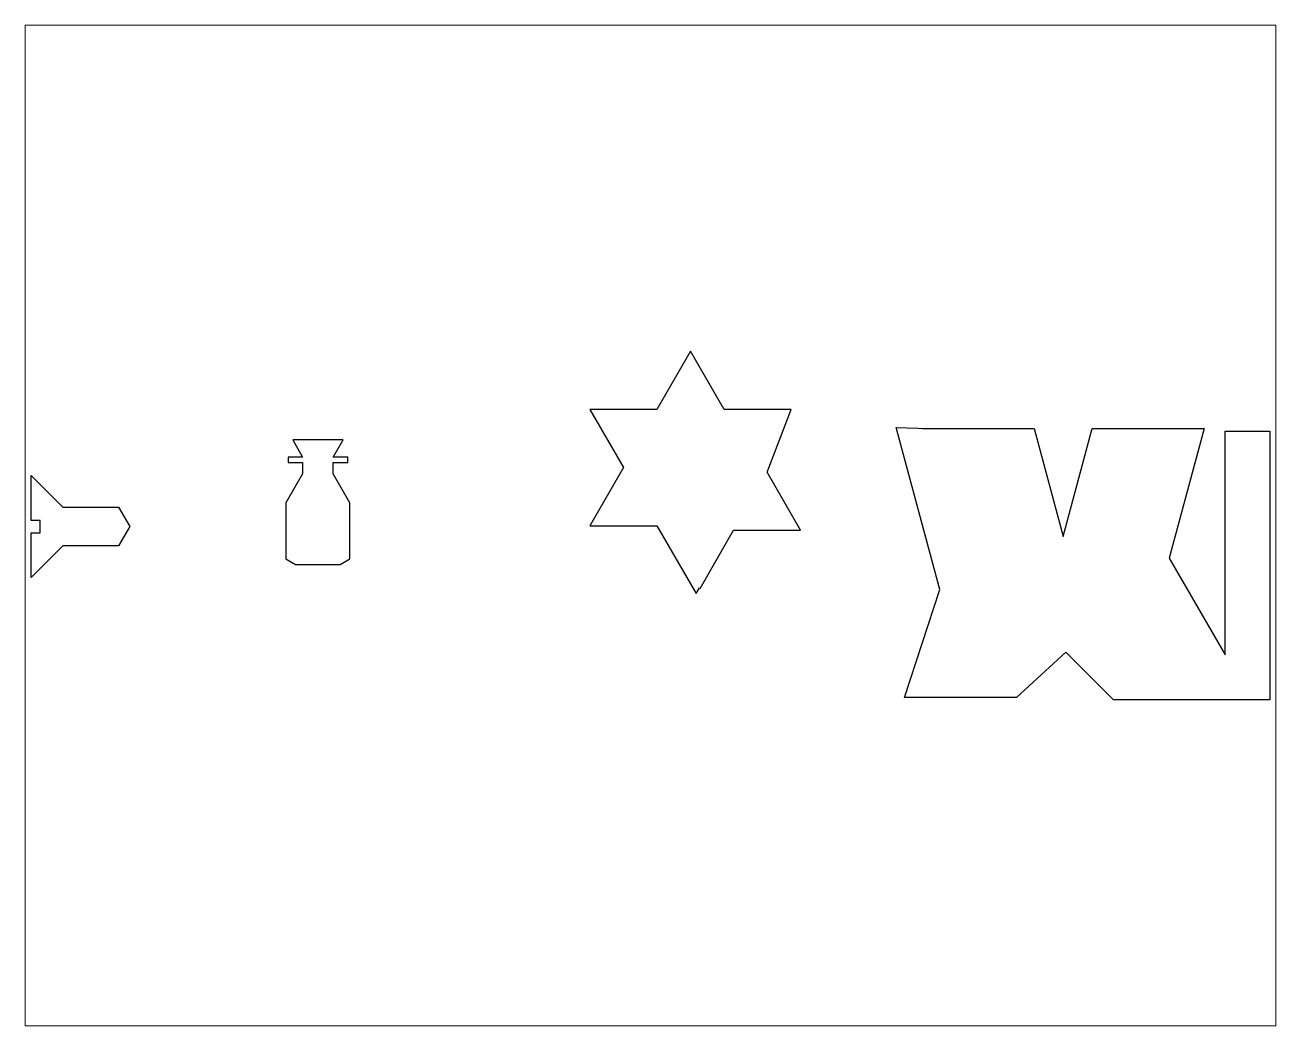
# Paper-space layout 'Layout2' of a CAD drawing. Header units: millimetres. Extents: x 160 to 1440, y 128 to 1152.
# The model-space entities are those that its viewports show. They can reach past a viewport. Long polylines and large blocks are cut down to what shows.
import ezdxf

# ---------------------------------------------------------------- set-up
doc = ezdxf.new("R2010")
doc.units = ezdxf.units.MM

msp = doc.modelspace()

# ---------------------------------------------------------------- linework, layer by layer
for p, q in [((346.31, 305.32), (331.31, 279.34)), ((361.31, 279.34), (346.31, 305.32)), ((331.31, 279.34), (301.31, 279.34)), ((301.31, 279.34), (316.31, 253.36)), ((391.31, 279.34), (361.31, 279.34)), ((380.56, 251.33), (391.31, 279.34)), ((457.7, 198.87), (438.28, 271.32)), ((438.28, 271.32), (452.98, 270.78)), ((450, 270.85), (500, 270.85)), ((500, 270.85), (512.94, 222.55)), ((512.94, 222.55), (525.88, 270.85)), ((525.88, 270.85), (575.88, 270.85)), ((575.88, 270.85), (560.35, 212.89)), ((585.35, 169.59), (585.35, 269.59)), ((585.35, 269.59), (605.35, 269.59)), ((605.35, 269.59), (605.35, 149.59)), ((190.99, 265.68), (168.53, 265.68)), ((168.53, 265.68), (172.93, 258.06)), ((186.59, 258.06), (190.99, 265.68)), ((172.93, 258.06), (166.43, 258.06)), ((166.43, 258.06), (166.43, 255.56)), ((193.09, 258.06), (186.59, 258.06)), ((193.09, 255.56), (193.09, 258.06)), ((166.43, 255.56), (172.93, 255.56)), ((172.93, 255.56), (172.93, 250.56)), ((186.59, 250.56), (186.59, 255.56)), ((186.59, 255.56), (193.09, 255.56)), ((316.31, 253.36), (301.31, 227.38)), ((51.53, 249.76), (65.67, 235.62)), ((51.53, 229.76), (51.53, 249.76)), ((172.93, 250.56), (165.43, 237.57)), ((194.09, 237.57), (186.59, 250.56)), ((395.56, 225.35), (380.56, 251.33)), ((65.67, 235.62), (90.67, 235.62)), ((90.67, 235.62), (95.67, 226.96)), ((165.43, 237.57), (165.43, 212.57)), ((194.09, 212.57), (194.09, 237.57)), ((55.53, 229.76), (51.53, 229.76)), ((55.53, 224.16), (55.53, 229.76)), ((51.53, 204.16), (51.53, 224.16)), ((51.53, 224.16), (55.53, 224.16)), ((95.67, 226.96), (90.67, 218.3)), ((301.31, 227.38), (331.31, 227.38)), ((331.31, 227.38), (346.31, 201.4)), ((350.56, 199.37), (365.56, 225.35)), ((365.56, 225.35), (395.56, 225.35)), ((65.67, 218.3), (51.53, 204.16)), ((90.67, 218.3), (65.67, 218.3)), ((165.43, 212.57), (169.76, 210.07)), ((189.76, 210.07), (194.09, 212.57)), ((560.35, 212.89), (585.35, 169.59)), ((169.76, 210.07), (189.76, 210.07)), ((346.31, 201.4), (348.81, 197.07)), ((348.81, 197.07), (350.31, 199.67)), ((442, 150.56), (457.7, 198.87)), ((514.14, 170.8), (492, 150.56)), ((535.35, 149.59), (514.14, 170.8)), ((492, 150.56), (442, 150.56)), ((605.35, 149.59), (535.35, 149.59))]:
    msp.add_line(p, q)

psp = doc.layouts.new('Layout2')

# ---------------------------------------------------------------- viewports
at = {"layer": '0'}
psp.add_viewport(center=(800, 640), size=(1280, 1024), view_center_point=(328.43, 227.46), view_height=447.3869, dxfattribs=at)

doc.saveas('drawing.dxf')
